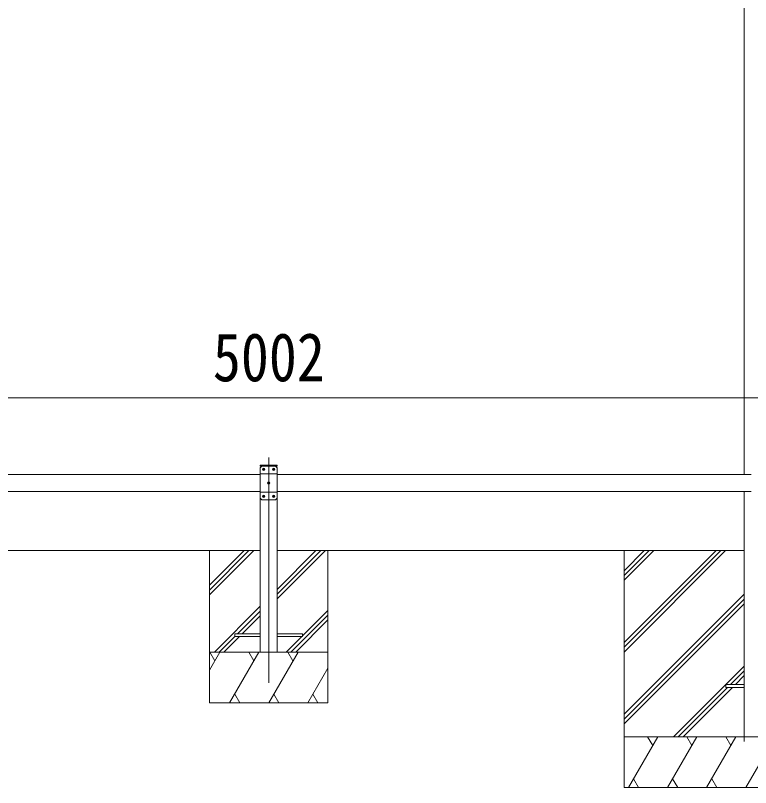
# Model space of a CAD drawing. Units: millimetres at full size, sheet at 1:30; details may follow other scales. Extents: x -8385 to 8479, y -5853 to 5787.
# Drawn here: x 387 to 2559, y -3118 to -836 of the extents above; entities that cross this region are included whole.
import ezdxf
from ezdxf.enums import TextEntityAlignment as Align

# ---------------------------------------------------------------- set-up
doc = ezdxf.new("R2010")
doc.units = ezdxf.units.MM
doc.header["$LTSCALE"] = 30
for name, color, linetype, lineweight in [('0-0_0', 7, 'Continuous', 9), ('0-1_本体', 4, 'Continuous', 9), ('0-2_部品', 7, 'Continuous', 9), ('0-4_TABLE1', 3, 'Continuous', 9), ('0-5_DIM1', 3, 'Continuous', 9), ('0-8_PARTS2', 2, 'Continuous', 9), ('0-A_寸法', 6, 'Continuous', 9), ('0-B_EXTLINE', 6, 'Continuous', 9)]:
    doc.layers.add(name, color=color, linetype=linetype, lineweight=lineweight)
doc.styles.add('ＭＳ ゴシック', font='')
doc.styles.get('ＭＳ ゴシック').set_extended_font_data('MS Gothic')

msp = doc.modelspace()

# ---------------------------------------------------------------- linework, layer by layer
at = {"layer": '0-0_0'}
for p, q in [((-269.37, -2417.54), (1110.43, -2417.54)), ((960.43, -2548.17), (1091.06, -2417.54)), ((960.43, -2534.03), (1076.92, -2417.54)), ((960.43, -2519.89), (1062.78, -2417.54)), ((960.43, -2417.54), (960.43, -2867.54)), ((1160.43, -2532.02), (1274.91, -2417.54)), ((1160.43, -2546.16), (1289.05, -2417.54)), ((1160.43, -2560.3), (1303.19, -2417.54)), ((1160.43, -2417.54), (2540.23, -2417.54)), ((2185.43, -2505.19), (2273.08, -2417.54)), ((2185.43, -2491.05), (2258.94, -2417.54)), ((2185.43, -2476.91), (2244.8, -2417.54)), ((2185.43, -2717.32), (2485.21, -2417.54)), ((2185.43, -2703.18), (2471.07, -2417.54)), ((2185.43, -2689.04), (2456.93, -2417.54)), ((2185.43, -2417.54), (2185.43, -3117.54)), ((2185.43, -2901.17), (2540.23, -2546.37)), ((2185.43, -2915.31), (2540.23, -2560.52)), ((2185.43, -2929.46), (2540.23, -2574.66)), ((974.9, -2717.54), (1110.43, -2582.02)), ((1043.05, -2663.54), (1110.43, -2596.16)), ((1235.43, -2669.15), (1310.43, -2594.15)), ((1057.19, -2663.54), (1110.43, -2610.3)), ((1201.18, -2717.54), (1310.43, -2608.29)), ((1215.32, -2717.54), (1310.43, -2622.44)), ((989.05, -2717.54), (1035.43, -2671.16)), ((1003.19, -2717.54), (1049.19, -2671.54)), ((1187.04, -2717.54), (1233.04, -2671.54)), ((960.43, -2717.54), (1310.43, -2717.54)), ((960.43, -2770.65), (991.09, -2717.54)), ((976.09, -2743.52), (961.09, -2717.54)), ((1019.96, -2867.54), (1106.56, -2717.54)), ((1091.56, -2743.52), (1076.56, -2717.54)), ((1135.43, -2867.54), (1222.03, -2717.54)), ((1207.03, -2743.52), (1192.03, -2717.54)), ((2331.19, -2967.54), (2540.23, -2758.51)), ((1250.9, -2867.54), (1310.43, -2764.44)), ((2499.83, -2813.04), (2540.23, -2772.65)), ((2513.98, -2813.04), (2540.23, -2786.79)), ((2345.33, -2967.54), (2490.83, -2822.04)), ((2359.47, -2967.54), (2504.98, -2822.04)), ((1034.96, -2841.56), (1049.96, -2867.54)), ((1150.43, -2841.56), (1165.43, -2867.54)), ((1265.9, -2841.56), (1280.9, -2867.54)), ((2985.43, -2967.54), (2185.43, -2967.54)), ((2198.13, -3117.54), (2284.73, -2967.54)), ((2269.73, -2993.52), (2254.73, -2967.54)), ((2313.6, -3117.54), (2400.2, -2967.54)), ((2385.2, -2993.52), (2370.2, -2967.54)), ((2429.07, -3117.54), (2515.67, -2967.54)), ((2500.67, -2993.52), (2485.67, -2967.54)), ((2544.54, -3117.54), (2631.14, -2967.54)), ((2213.13, -3091.56), (2228.13, -3117.54)), ((2328.6, -3091.56), (2343.6, -3117.54)), ((2444.07, -3091.56), (2459.07, -3117.54)), ((2185.43, -3117.54), (2985.43, -3117.54))]:
    msp.add_line(p, q, dxfattribs=at)
msp.add_lwpolyline([(960.43, -2867.54), (1310.43, -2867.54), (1310.43, -2417.54)], dxfattribs=at)
at = {"layer": '0-1_本体'}
for p, q in [((2540.23, 194.85), (2540.23, -2192.54)), ((2540.23, -2242.54), (2540.23, -2981.53))]:
    msp.add_line(p, q, dxfattribs=at)
at = {"layer": '0-2_部品', "color": 4}
for p, q in [((1110.43, -2663.54), (1035.43, -2663.54)), ((1035.43, -2663.54), (1035.43, -2671.54)), ((1235.43, -2663.54), (1160.43, -2663.54)), ((1235.43, -2671.54), (1235.43, -2663.54)), ((1035.43, -2671.54), (1110.43, -2671.54)), ((1160.43, -2671.54), (1235.43, -2671.54)), ((2485.43, -2813.04), (2540.23, -2813.04)), ((2485.43, -2813.04), (2485.43, -2822.04)), ((2485.43, -2822.04), (2540.23, -2822.04))]:
    msp.add_line(p, q, dxfattribs=at)
at = {"layer": '0-4_TABLE1'}
for p, q in [((1110.43, -2167.54), (1160.43, -2167.54)), ((-289.57, -2192.54), (1110.43, -2192.54)), ((1160.43, -2192.54), (2560.43, -2192.54)), ((-289.57, -2242.54), (1110.43, -2242.54)), ((1110.43, -2717.54), (1110.43, -2242.54)), ((1160.43, -2717.54), (1160.43, -2242.54)), ((1160.43, -2242.54), (2560.43, -2242.54))]:
    msp.add_line(p, q, dxfattribs=at)
at = {"layer": '0-5_DIM1'}
for p, q in [((1110.13, -2167.54), (1110.23, -2165.49)), ((1111.23, -2164.54), (1159.62, -2164.54)), ((1160.73, -2167.54), (1160.62, -2165.49)), ((1110.13, -2167.54), (1160.73, -2167.54)), ((1115.43, -2167.54), (1110.43, -2172.54)), ((1110.43, -2262.54), (1110.43, -2172.54)), ((1115.43, -2167.54), (1155.43, -2167.54)), ((1118.33, -2177.12), (1119.17, -2177.12)), ((1118.33, -2177.96), (1118.33, -2177.12)), ((1119.17, -2177.96), (1118.33, -2177.96)), ((1120.01, -2175.44), (1120.85, -2175.44)), ((1120.01, -2176.28), (1120.01, -2175.44)), ((1120.01, -2179.64), (1120.01, -2178.8)), ((1120.85, -2179.64), (1120.01, -2179.64)), ((1120.85, -2175.44), (1120.85, -2176.28)), ((1120.85, -2178.8), (1120.85, -2179.64)), ((1121.69, -2177.12), (1122.53, -2177.12)), ((1122.53, -2177.96), (1121.69, -2177.96)), ((1122.53, -2177.12), (1122.53, -2177.96)), ((1148.33, -2177.12), (1149.17, -2177.12)), ((1148.33, -2177.96), (1148.33, -2177.12)), ((1149.17, -2177.96), (1148.33, -2177.96)), ((1150.01, -2175.44), (1150.85, -2175.44)), ((1150.01, -2176.28), (1150.01, -2175.44)), ((1150.01, -2179.64), (1150.01, -2178.8)), ((1150.85, -2179.64), (1150.01, -2179.64)), ((1150.85, -2175.44), (1150.85, -2176.28)), ((1150.85, -2178.8), (1150.85, -2179.64)), ((1151.69, -2177.12), (1152.53, -2177.12)), ((1152.53, -2177.96), (1151.69, -2177.96)), ((1152.53, -2177.12), (1152.53, -2177.96)), ((1155.43, -2167.54), (1160.43, -2172.54)), ((1160.43, -2172.54), (1160.43, -2262.54)), ((1110.43, -2190.24), (1160.43, -2190.24)), ((1133.33, -2217.12), (1134.17, -2217.12)), ((1133.33, -2217.96), (1133.33, -2217.12)), ((1134.17, -2217.96), (1133.33, -2217.96)), ((1135.01, -2215.44), (1135.85, -2215.44)), ((1135.01, -2216.28), (1135.01, -2215.44)), ((1135.01, -2219.64), (1135.01, -2218.8)), ((1135.85, -2219.64), (1135.01, -2219.64)), ((1135.85, -2215.44), (1135.85, -2216.28)), ((1135.85, -2218.8), (1135.85, -2219.64)), ((1136.69, -2217.12), (1137.53, -2217.12)), ((1137.53, -2217.96), (1136.69, -2217.96)), ((1137.53, -2217.12), (1137.53, -2217.96)), ((1110.43, -2244.84), (1160.43, -2244.84)), ((1118.33, -2257.12), (1119.17, -2257.12)), ((1118.33, -2257.96), (1118.33, -2257.12)), ((1119.17, -2257.96), (1118.33, -2257.96)), ((1120.01, -2255.44), (1120.85, -2255.44)), ((1120.01, -2256.28), (1120.01, -2255.44)), ((1120.85, -2255.44), (1120.85, -2256.28)), ((1121.69, -2257.12), (1122.53, -2257.12)), ((1122.53, -2257.96), (1121.69, -2257.96)), ((1122.53, -2257.12), (1122.53, -2257.96)), ((1148.33, -2257.12), (1149.17, -2257.12)), ((1148.33, -2257.96), (1148.33, -2257.12)), ((1149.17, -2257.96), (1148.33, -2257.96)), ((1150.01, -2255.44), (1150.85, -2255.44)), ((1150.01, -2256.28), (1150.01, -2255.44)), ((1150.85, -2255.44), (1150.85, -2256.28)), ((1151.69, -2257.12), (1152.53, -2257.12)), ((1152.53, -2257.96), (1151.69, -2257.96)), ((1152.53, -2257.12), (1152.53, -2257.96)), ((1115.43, -2267.54), (1110.43, -2262.54)), ((1155.43, -2267.54), (1115.43, -2267.54)), ((1120.01, -2259.64), (1120.01, -2258.8)), ((1120.85, -2259.64), (1120.01, -2259.64)), ((1120.85, -2258.8), (1120.85, -2259.64)), ((1150.01, -2259.64), (1150.01, -2258.8)), ((1150.85, -2259.64), (1150.01, -2259.64)), ((1150.85, -2258.8), (1150.85, -2259.64)), ((1155.43, -2267.54), (1160.43, -2262.54))]:
    msp.add_line(p, q, dxfattribs=at)
for centre in [(1120.43, -2177.54), (1150.43, -2177.54), (1135.43, -2217.54), (1120.43, -2257.54), (1150.43, -2257.54)]:
    msp.add_circle(centre, 3.5, dxfattribs=at)
for centre, radius, start, end in [((1111.23, -2165.54), 1, 90, 176.99989), ((1159.62, -2165.54), 1, 3.00006, 90), ((1119.17, -2176.28), 0.84, 270, 0), ((1119.17, -2178.8), 0.84, 0, 90), ((1121.69, -2176.28), 0.84, 180, 270), ((1121.69, -2178.8), 0.84, 90, 180), ((1149.17, -2176.28), 0.84, 270, 0), ((1149.17, -2178.8), 0.84, 0, 90), ((1151.69, -2176.28), 0.84, 180, 270), ((1151.69, -2178.8), 0.84, 90, 180), ((1134.17, -2216.28), 0.84, 270, 0), ((1134.17, -2218.8), 0.84, 0, 90), ((1136.69, -2216.28), 0.84, 180, 270), ((1136.69, -2218.8), 0.84, 90, 180), ((1119.17, -2256.28), 0.84, 270, 0), ((1119.17, -2258.8), 0.84, 0, 90), ((1121.69, -2256.28), 0.84, 180, 270), ((1121.69, -2258.8), 0.84, 90, 180), ((1149.17, -2256.28), 0.84, 270, 0), ((1149.17, -2258.8), 0.84, 0, 90), ((1151.69, -2256.28), 0.84, 180, 270), ((1151.69, -2258.8), 0.84, 90, 180)]:
    msp.add_arc(centre, radius, start, end, dxfattribs=at)
at = {"layer": '0-8_PARTS2'}
msp.add_line((1135.43, -2808.09), (1135.43, -2142.05), dxfattribs=at)
at = {"layer": '0-A_寸法'}
msp.add_line((-1365.57, -1966.06), (3636.43, -1966.06), dxfattribs=at)

# ---------------------------------------------------------------- texts
at = {"layer": '0-B_EXTLINE', "color": 7, "style": 'ＭＳ ゴシック', "width": 0.85}
msp.add_text('5002', height=143, dxfattribs=at).set_placement((970.43, -1960.06), align=Align.BOTTOM_LEFT)

doc.saveas('drawing.dxf')
